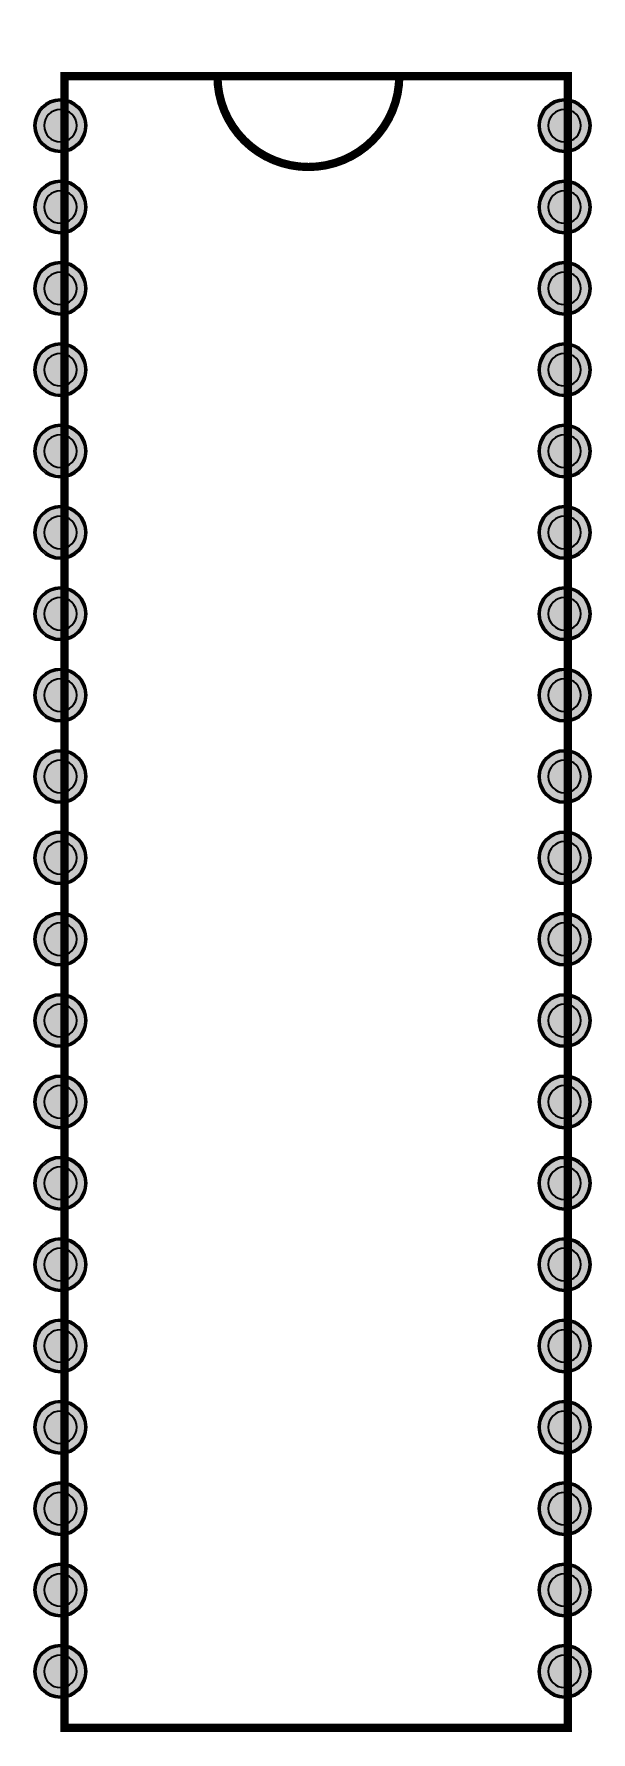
# Model space of a CAD drawing. Header units: millimetres. Extents: x -0.8 to 16.3, y -51 to 1.2.
import ezdxf

# ---------------------------------------------------------------- set-up
doc = ezdxf.new("R2010")
doc.units = ezdxf.units.MM
doc.header["$MEASUREMENT"] = 0
for name, color, linetype, true_color in [('Bottom-Layer', 7, 'Continuous', 0x0000ff), ('Bottom-Paste-Mask-Layer', 7, 'Continuous', 0x800000), ('Bottom-Solder-Mask-Layer', 7, 'Continuous', 0xaa00ff), ('Hole-Layer', 7, 'Continuous', 0x222222), ('Multi-Layer', 7, 'Continuous', 0xc0c0c0), ('Top-Layer', 7, 'Continuous', 0xff0000), ('Top-Paste-Mask-Layer', 7, 'Continuous', 0x808080), ('Top-Silkscreen-Layer', 7, 'Continuous', 0xffcc00), ('Top-Solder-Mask-Layer', 7, 'Continuous', 0x800080)]:
    doc.layers.add(name, color=color, linetype=linetype, true_color=true_color)

msp = doc.modelspace()

# ---------------------------------------------------------------- hatches: boundary and pattern name
at = {"layer": 'Bottom-Layer'}
for points in [[(-0.762, -1.651, 1), (0.762, -1.651, 1)], [(14.732, -1.651, 1), (16.256, -1.651, 1)], [(-0.762, -4.151, 1), (0.762, -4.151, 1)], [(14.732, -4.151, 1), (16.256, -4.151, 1)], [(-0.762, -6.651, 1), (0.762, -6.651, 1)], [(14.732, -6.651, 1), (16.256, -6.651, 1)], [(-0.762, -9.151, 1), (0.762, -9.151, 1)], [(14.732, -9.151, 1), (16.256, -9.151, 1)], [(-0.762, -11.651, 1), (0.762, -11.651, 1)], [(14.732, -11.651, 1), (16.256, -11.651, 1)], [(-0.762, -14.151, 1), (0.762, -14.151, 1)], [(14.732, -14.151, 1), (16.256, -14.151, 1)], [(-0.762, -16.651, 1), (0.762, -16.651, 1)], [(14.732, -16.651, 1), (16.256, -16.651, 1)], [(-0.762, -19.151, 1), (0.762, -19.151, 1)], [(14.732, -19.151, 1), (16.256, -19.151, 1)], [(-0.762, -21.651, 1), (0.762, -21.651, 1)], [(14.732, -21.651, 1), (16.256, -21.651, 1)], [(-0.762, -24.151, 1), (0.762, -24.151, 1)], [(14.732, -24.151, 1), (16.256, -24.151, 1)], [(-0.762, -26.651, 1), (0.762, -26.651, 1)], [(14.732, -26.651, 1), (16.256, -26.651, 1)], [(-0.762, -29.151, 1), (0.762, -29.151, 1)], [(14.732, -29.151, 1), (16.256, -29.151, 1)], [(-0.762, -31.651, 1), (0.762, -31.651, 1)], [(14.732, -31.651, 1), (16.256, -31.651, 1)], [(-0.762, -34.151, 1), (0.762, -34.151, 1)], [(14.732, -34.151, 1), (16.256, -34.151, 1)], [(-0.762, -36.651, 1), (0.762, -36.651, 1)], [(14.732, -36.651, 1), (16.256, -36.651, 1)], [(-0.762, -39.151, 1), (0.762, -39.151, 1)], [(14.732, -39.151, 1), (16.256, -39.151, 1)], [(-0.762, -41.651, 1), (0.762, -41.651, 1)], [(14.732, -41.651, 1), (16.256, -41.651, 1)], [(-0.762, -44.151, 1), (0.762, -44.151, 1)], [(14.732, -44.151, 1), (16.256, -44.151, 1)], [(-0.762, -46.651, 1), (0.762, -46.651, 1)], [(14.732, -46.651, 1), (16.256, -46.651, 1)], [(-0.762, -49.151, 1), (0.762, -49.151, 1)], [(14.732, -49.151, 1), (16.256, -49.151, 1)]]:
    msp.add_hatch(color=256, dxfattribs=at).paths.add_polyline_path(points)
at = {"layer": 'Bottom-Paste-Mask-Layer'}
for points in [[(-0.762, -1.651, 1), (0.762, -1.651, 1)], [(14.732, -1.651, 1), (16.256, -1.651, 1)], [(-0.762, -4.151, 1), (0.762, -4.151, 1)], [(14.732, -4.151, 1), (16.256, -4.151, 1)], [(-0.762, -6.651, 1), (0.762, -6.651, 1)], [(14.732, -6.651, 1), (16.256, -6.651, 1)], [(-0.762, -9.151, 1), (0.762, -9.151, 1)], [(14.732, -9.151, 1), (16.256, -9.151, 1)], [(-0.762, -11.651, 1), (0.762, -11.651, 1)], [(14.732, -11.651, 1), (16.256, -11.651, 1)], [(-0.762, -14.151, 1), (0.762, -14.151, 1)], [(14.732, -14.151, 1), (16.256, -14.151, 1)], [(-0.762, -16.651, 1), (0.762, -16.651, 1)], [(14.732, -16.651, 1), (16.256, -16.651, 1)], [(-0.762, -19.151, 1), (0.762, -19.151, 1)], [(14.732, -19.151, 1), (16.256, -19.151, 1)], [(-0.762, -21.651, 1), (0.762, -21.651, 1)], [(14.732, -21.651, 1), (16.256, -21.651, 1)], [(-0.762, -24.151, 1), (0.762, -24.151, 1)], [(14.732, -24.151, 1), (16.256, -24.151, 1)], [(-0.762, -26.651, 1), (0.762, -26.651, 1)], [(14.732, -26.651, 1), (16.256, -26.651, 1)], [(-0.762, -29.151, 1), (0.762, -29.151, 1)], [(14.732, -29.151, 1), (16.256, -29.151, 1)], [(-0.762, -31.651, 1), (0.762, -31.651, 1)], [(14.732, -31.651, 1), (16.256, -31.651, 1)], [(-0.762, -34.151, 1), (0.762, -34.151, 1)], [(14.732, -34.151, 1), (16.256, -34.151, 1)], [(-0.762, -36.651, 1), (0.762, -36.651, 1)], [(14.732, -36.651, 1), (16.256, -36.651, 1)], [(-0.762, -39.151, 1), (0.762, -39.151, 1)], [(14.732, -39.151, 1), (16.256, -39.151, 1)], [(-0.762, -41.651, 1), (0.762, -41.651, 1)], [(14.732, -41.651, 1), (16.256, -41.651, 1)], [(-0.762, -44.151, 1), (0.762, -44.151, 1)], [(14.732, -44.151, 1), (16.256, -44.151, 1)], [(-0.762, -46.651, 1), (0.762, -46.651, 1)], [(14.732, -46.651, 1), (16.256, -46.651, 1)], [(-0.762, -49.151, 1), (0.762, -49.151, 1)], [(14.732, -49.151, 1), (16.256, -49.151, 1)]]:
    msp.add_hatch(color=256, dxfattribs=at).paths.add_polyline_path(points)
at = {"layer": 'Bottom-Solder-Mask-Layer'}
for points in [[(-0.813, -1.651, 1), (0.813, -1.651, 1)], [(14.681, -1.651, 1), (16.307, -1.651, 1)], [(-0.813, -4.151, 1), (0.813, -4.151, 1)], [(14.681, -4.151, 1), (16.307, -4.151, 1)], [(-0.813, -6.651, 1), (0.813, -6.651, 1)], [(14.681, -6.651, 1), (16.307, -6.651, 1)], [(-0.813, -9.151, 1), (0.813, -9.151, 1)], [(14.681, -9.151, 1), (16.307, -9.151, 1)], [(-0.813, -11.651, 1), (0.813, -11.651, 1)], [(14.681, -11.651, 1), (16.307, -11.651, 1)], [(-0.813, -14.151, 1), (0.813, -14.151, 1)], [(14.681, -14.151, 1), (16.307, -14.151, 1)], [(-0.813, -16.651, 1), (0.813, -16.651, 1)], [(14.681, -16.651, 1), (16.307, -16.651, 1)], [(-0.813, -19.151, 1), (0.813, -19.151, 1)], [(14.681, -19.151, 1), (16.307, -19.151, 1)], [(-0.813, -21.651, 1), (0.813, -21.651, 1)], [(14.681, -21.651, 1), (16.307, -21.651, 1)], [(-0.813, -24.151, 1), (0.813, -24.151, 1)], [(14.681, -24.151, 1), (16.307, -24.151, 1)], [(-0.813, -26.651, 1), (0.813, -26.651, 1)], [(14.681, -26.651, 1), (16.307, -26.651, 1)], [(-0.813, -29.151, 1), (0.813, -29.151, 1)], [(14.681, -29.151, 1), (16.307, -29.151, 1)], [(-0.813, -31.651, 1), (0.813, -31.651, 1)], [(14.681, -31.651, 1), (16.307, -31.651, 1)], [(-0.813, -34.151, 1), (0.813, -34.151, 1)], [(14.681, -34.151, 1), (16.307, -34.151, 1)], [(-0.813, -36.651, 1), (0.813, -36.651, 1)], [(14.681, -36.651, 1), (16.307, -36.651, 1)], [(-0.813, -39.151, 1), (0.813, -39.151, 1)], [(14.681, -39.151, 1), (16.307, -39.151, 1)], [(-0.813, -41.651, 1), (0.813, -41.651, 1)], [(14.681, -41.651, 1), (16.307, -41.651, 1)], [(-0.813, -44.151, 1), (0.813, -44.151, 1)], [(14.681, -44.151, 1), (16.307, -44.151, 1)], [(-0.813, -46.651, 1), (0.813, -46.651, 1)], [(14.681, -46.651, 1), (16.307, -46.651, 1)], [(-0.813, -49.151, 1), (0.813, -49.151, 1)], [(14.681, -49.151, 1), (16.307, -49.151, 1)]]:
    msp.add_hatch(color=256, dxfattribs=at).paths.add_polyline_path(points)
at = {"layer": 'Hole-Layer'}
for points in [[(-0.5, -1.651, 1), (0.5, -1.651, 1)], [(14.994, -1.651, 1), (15.994, -1.651, 1)], [(-0.5, -4.151, 1), (0.5, -4.151, 1)], [(14.994, -4.151, 1), (15.994, -4.151, 1)], [(-0.5, -6.651, 1), (0.5, -6.651, 1)], [(14.994, -6.651, 1), (15.994, -6.651, 1)], [(-0.5, -9.151, 1), (0.5, -9.151, 1)], [(14.994, -9.151, 1), (15.994, -9.151, 1)], [(-0.5, -11.651, 1), (0.5, -11.651, 1)], [(14.994, -11.651, 1), (15.994, -11.651, 1)], [(-0.5, -14.151, 1), (0.5, -14.151, 1)], [(14.994, -14.151, 1), (15.994, -14.151, 1)], [(-0.5, -16.651, 1), (0.5, -16.651, 1)], [(14.994, -16.651, 1), (15.994, -16.651, 1)], [(-0.5, -19.151, 1), (0.5, -19.151, 1)], [(14.994, -19.151, 1), (15.994, -19.151, 1)], [(-0.5, -21.651, 1), (0.5, -21.651, 1)], [(14.994, -21.651, 1), (15.994, -21.651, 1)], [(-0.5, -24.151, 1), (0.5, -24.151, 1)], [(14.994, -24.151, 1), (15.994, -24.151, 1)], [(-0.5, -26.651, 1), (0.5, -26.651, 1)], [(14.994, -26.651, 1), (15.994, -26.651, 1)], [(-0.5, -29.151, 1), (0.5, -29.151, 1)], [(14.994, -29.151, 1), (15.994, -29.151, 1)], [(-0.5, -31.651, 1), (0.5, -31.651, 1)], [(14.994, -31.651, 1), (15.994, -31.651, 1)], [(-0.5, -34.151, 1), (0.5, -34.151, 1)], [(14.994, -34.151, 1), (15.994, -34.151, 1)], [(-0.5, -36.651, 1), (0.5, -36.651, 1)], [(14.994, -36.651, 1), (15.994, -36.651, 1)], [(-0.5, -39.151, 1), (0.5, -39.151, 1)], [(14.994, -39.151, 1), (15.994, -39.151, 1)], [(-0.5, -41.651, 1), (0.5, -41.651, 1)], [(14.994, -41.651, 1), (15.994, -41.651, 1)], [(-0.5, -44.151, 1), (0.5, -44.151, 1)], [(14.994, -44.151, 1), (15.994, -44.151, 1)], [(-0.5, -46.651, 1), (0.5, -46.651, 1)], [(14.994, -46.651, 1), (15.994, -46.651, 1)], [(-0.5, -49.151, 1), (0.5, -49.151, 1)], [(14.994, -49.151, 1), (15.994, -49.151, 1)]]:
    msp.add_hatch(color=256, dxfattribs=at).paths.add_polyline_path(points)
at = {"layer": 'Multi-Layer'}
for points in [[(-0.762, -1.651, 1), (0.762, -1.651, 1)], [(-0.762, -1.651, 1), (0.762, -1.651, 1)], [(-0.762, -1.651, 1), (0.762, -1.651, 1)], [(14.732, -1.651, 1), (16.256, -1.651, 1)], [(14.732, -1.651, 1), (16.256, -1.651, 1)], [(14.732, -1.651, 1), (16.256, -1.651, 1)], [(-0.762, -4.151, 1), (0.762, -4.151, 1)], [(-0.762, -4.151, 1), (0.762, -4.151, 1)], [(-0.762, -4.151, 1), (0.762, -4.151, 1)], [(14.732, -4.151, 1), (16.256, -4.151, 1)], [(14.732, -4.151, 1), (16.256, -4.151, 1)], [(14.732, -4.151, 1), (16.256, -4.151, 1)], [(-0.762, -6.651, 1), (0.762, -6.651, 1)], [(-0.762, -6.651, 1), (0.762, -6.651, 1)], [(-0.762, -6.651, 1), (0.762, -6.651, 1)], [(14.732, -6.651, 1), (16.256, -6.651, 1)], [(14.732, -6.651, 1), (16.256, -6.651, 1)], [(14.732, -6.651, 1), (16.256, -6.651, 1)], [(-0.762, -9.151, 1), (0.762, -9.151, 1)], [(-0.762, -9.151, 1), (0.762, -9.151, 1)], [(-0.762, -9.151, 1), (0.762, -9.151, 1)], [(14.732, -9.151, 1), (16.256, -9.151, 1)], [(14.732, -9.151, 1), (16.256, -9.151, 1)], [(14.732, -9.151, 1), (16.256, -9.151, 1)], [(-0.762, -11.651, 1), (0.762, -11.651, 1)], [(-0.762, -11.651, 1), (0.762, -11.651, 1)], [(-0.762, -11.651, 1), (0.762, -11.651, 1)], [(14.732, -11.651, 1), (16.256, -11.651, 1)], [(14.732, -11.651, 1), (16.256, -11.651, 1)], [(14.732, -11.651, 1), (16.256, -11.651, 1)], [(-0.762, -14.151, 1), (0.762, -14.151, 1)], [(-0.762, -14.151, 1), (0.762, -14.151, 1)], [(-0.762, -14.151, 1), (0.762, -14.151, 1)], [(14.732, -14.151, 1), (16.256, -14.151, 1)], [(14.732, -14.151, 1), (16.256, -14.151, 1)], [(14.732, -14.151, 1), (16.256, -14.151, 1)], [(-0.762, -16.651, 1), (0.762, -16.651, 1)], [(-0.762, -16.651, 1), (0.762, -16.651, 1)], [(-0.762, -16.651, 1), (0.762, -16.651, 1)], [(14.732, -16.651, 1), (16.256, -16.651, 1)], [(14.732, -16.651, 1), (16.256, -16.651, 1)], [(14.732, -16.651, 1), (16.256, -16.651, 1)], [(-0.762, -19.151, 1), (0.762, -19.151, 1)], [(-0.762, -19.151, 1), (0.762, -19.151, 1)], [(-0.762, -19.151, 1), (0.762, -19.151, 1)], [(14.732, -19.151, 1), (16.256, -19.151, 1)], [(14.732, -19.151, 1), (16.256, -19.151, 1)], [(14.732, -19.151, 1), (16.256, -19.151, 1)], [(-0.762, -21.651, 1), (0.762, -21.651, 1)], [(-0.762, -21.651, 1), (0.762, -21.651, 1)], [(-0.762, -21.651, 1), (0.762, -21.651, 1)], [(14.732, -21.651, 1), (16.256, -21.651, 1)], [(14.732, -21.651, 1), (16.256, -21.651, 1)], [(14.732, -21.651, 1), (16.256, -21.651, 1)], [(-0.762, -24.151, 1), (0.762, -24.151, 1)], [(-0.762, -24.151, 1), (0.762, -24.151, 1)], [(-0.762, -24.151, 1), (0.762, -24.151, 1)], [(14.732, -24.151, 1), (16.256, -24.151, 1)], [(14.732, -24.151, 1), (16.256, -24.151, 1)], [(14.732, -24.151, 1), (16.256, -24.151, 1)], [(-0.762, -26.651, 1), (0.762, -26.651, 1)], [(-0.762, -26.651, 1), (0.762, -26.651, 1)], [(-0.762, -26.651, 1), (0.762, -26.651, 1)], [(14.732, -26.651, 1), (16.256, -26.651, 1)], [(14.732, -26.651, 1), (16.256, -26.651, 1)], [(14.732, -26.651, 1), (16.256, -26.651, 1)], [(-0.762, -29.151, 1), (0.762, -29.151, 1)], [(-0.762, -29.151, 1), (0.762, -29.151, 1)], [(-0.762, -29.151, 1), (0.762, -29.151, 1)], [(14.732, -29.151, 1), (16.256, -29.151, 1)], [(14.732, -29.151, 1), (16.256, -29.151, 1)], [(14.732, -29.151, 1), (16.256, -29.151, 1)], [(-0.762, -31.651, 1), (0.762, -31.651, 1)], [(-0.762, -31.651, 1), (0.762, -31.651, 1)], [(-0.762, -31.651, 1), (0.762, -31.651, 1)], [(14.732, -31.651, 1), (16.256, -31.651, 1)], [(14.732, -31.651, 1), (16.256, -31.651, 1)], [(14.732, -31.651, 1), (16.256, -31.651, 1)], [(-0.762, -34.151, 1), (0.762, -34.151, 1)], [(-0.762, -34.151, 1), (0.762, -34.151, 1)], [(-0.762, -34.151, 1), (0.762, -34.151, 1)], [(14.732, -34.151, 1), (16.256, -34.151, 1)], [(14.732, -34.151, 1), (16.256, -34.151, 1)], [(14.732, -34.151, 1), (16.256, -34.151, 1)], [(-0.762, -36.651, 1), (0.762, -36.651, 1)], [(-0.762, -36.651, 1), (0.762, -36.651, 1)], [(-0.762, -36.651, 1), (0.762, -36.651, 1)], [(14.732, -36.651, 1), (16.256, -36.651, 1)], [(14.732, -36.651, 1), (16.256, -36.651, 1)], [(14.732, -36.651, 1), (16.256, -36.651, 1)], [(-0.762, -39.151, 1), (0.762, -39.151, 1)], [(-0.762, -39.151, 1), (0.762, -39.151, 1)], [(-0.762, -39.151, 1), (0.762, -39.151, 1)], [(14.732, -39.151, 1), (16.256, -39.151, 1)], [(14.732, -39.151, 1), (16.256, -39.151, 1)], [(14.732, -39.151, 1), (16.256, -39.151, 1)], [(-0.762, -41.651, 1), (0.762, -41.651, 1)], [(-0.762, -41.651, 1), (0.762, -41.651, 1)], [(-0.762, -41.651, 1), (0.762, -41.651, 1)], [(14.732, -41.651, 1), (16.256, -41.651, 1)], [(14.732, -41.651, 1), (16.256, -41.651, 1)], [(14.732, -41.651, 1), (16.256, -41.651, 1)], [(-0.762, -44.151, 1), (0.762, -44.151, 1)], [(-0.762, -44.151, 1), (0.762, -44.151, 1)], [(-0.762, -44.151, 1), (0.762, -44.151, 1)], [(14.732, -44.151, 1), (16.256, -44.151, 1)], [(14.732, -44.151, 1), (16.256, -44.151, 1)], [(14.732, -44.151, 1), (16.256, -44.151, 1)], [(-0.762, -46.651, 1), (0.762, -46.651, 1)], [(-0.762, -46.651, 1), (0.762, -46.651, 1)], [(-0.762, -46.651, 1), (0.762, -46.651, 1)], [(14.732, -46.651, 1), (16.256, -46.651, 1)], [(14.732, -46.651, 1), (16.256, -46.651, 1)], [(14.732, -46.651, 1), (16.256, -46.651, 1)], [(-0.762, -49.151, 1), (0.762, -49.151, 1)], [(-0.762, -49.151, 1), (0.762, -49.151, 1)], [(-0.762, -49.151, 1), (0.762, -49.151, 1)], [(14.732, -49.151, 1), (16.256, -49.151, 1)], [(14.732, -49.151, 1), (16.256, -49.151, 1)], [(14.732, -49.151, 1), (16.256, -49.151, 1)]]:
    msp.add_hatch(color=256, dxfattribs=at).paths.add_polyline_path(points)
at = {"layer": 'Top-Layer'}
for points in [[(-0.762, -1.651, 1), (0.762, -1.651, 1)], [(14.732, -1.651, 1), (16.256, -1.651, 1)], [(-0.762, -4.151, 1), (0.762, -4.151, 1)], [(14.732, -4.151, 1), (16.256, -4.151, 1)], [(-0.762, -6.651, 1), (0.762, -6.651, 1)], [(14.732, -6.651, 1), (16.256, -6.651, 1)], [(-0.762, -9.151, 1), (0.762, -9.151, 1)], [(14.732, -9.151, 1), (16.256, -9.151, 1)], [(-0.762, -11.651, 1), (0.762, -11.651, 1)], [(14.732, -11.651, 1), (16.256, -11.651, 1)], [(-0.762, -14.151, 1), (0.762, -14.151, 1)], [(14.732, -14.151, 1), (16.256, -14.151, 1)], [(-0.762, -16.651, 1), (0.762, -16.651, 1)], [(14.732, -16.651, 1), (16.256, -16.651, 1)], [(-0.762, -19.151, 1), (0.762, -19.151, 1)], [(14.732, -19.151, 1), (16.256, -19.151, 1)], [(-0.762, -21.651, 1), (0.762, -21.651, 1)], [(14.732, -21.651, 1), (16.256, -21.651, 1)], [(-0.762, -24.151, 1), (0.762, -24.151, 1)], [(14.732, -24.151, 1), (16.256, -24.151, 1)], [(-0.762, -26.651, 1), (0.762, -26.651, 1)], [(14.732, -26.651, 1), (16.256, -26.651, 1)], [(-0.762, -29.151, 1), (0.762, -29.151, 1)], [(14.732, -29.151, 1), (16.256, -29.151, 1)], [(-0.762, -31.651, 1), (0.762, -31.651, 1)], [(14.732, -31.651, 1), (16.256, -31.651, 1)], [(-0.762, -34.151, 1), (0.762, -34.151, 1)], [(14.732, -34.151, 1), (16.256, -34.151, 1)], [(-0.762, -36.651, 1), (0.762, -36.651, 1)], [(14.732, -36.651, 1), (16.256, -36.651, 1)], [(-0.762, -39.151, 1), (0.762, -39.151, 1)], [(14.732, -39.151, 1), (16.256, -39.151, 1)], [(-0.762, -41.651, 1), (0.762, -41.651, 1)], [(14.732, -41.651, 1), (16.256, -41.651, 1)], [(-0.762, -44.151, 1), (0.762, -44.151, 1)], [(14.732, -44.151, 1), (16.256, -44.151, 1)], [(-0.762, -46.651, 1), (0.762, -46.651, 1)], [(14.732, -46.651, 1), (16.256, -46.651, 1)], [(-0.762, -49.151, 1), (0.762, -49.151, 1)], [(14.732, -49.151, 1), (16.256, -49.151, 1)]]:
    msp.add_hatch(color=256, dxfattribs=at).paths.add_polyline_path(points)
at = {"layer": 'Top-Paste-Mask-Layer'}
for points in [[(-0.762, -1.651, 1), (0.762, -1.651, 1)], [(14.732, -1.651, 1), (16.256, -1.651, 1)], [(-0.762, -4.151, 1), (0.762, -4.151, 1)], [(14.732, -4.151, 1), (16.256, -4.151, 1)], [(-0.762, -6.651, 1), (0.762, -6.651, 1)], [(14.732, -6.651, 1), (16.256, -6.651, 1)], [(-0.762, -9.151, 1), (0.762, -9.151, 1)], [(14.732, -9.151, 1), (16.256, -9.151, 1)], [(-0.762, -11.651, 1), (0.762, -11.651, 1)], [(14.732, -11.651, 1), (16.256, -11.651, 1)], [(-0.762, -14.151, 1), (0.762, -14.151, 1)], [(14.732, -14.151, 1), (16.256, -14.151, 1)], [(-0.762, -16.651, 1), (0.762, -16.651, 1)], [(14.732, -16.651, 1), (16.256, -16.651, 1)], [(-0.762, -19.151, 1), (0.762, -19.151, 1)], [(14.732, -19.151, 1), (16.256, -19.151, 1)], [(-0.762, -21.651, 1), (0.762, -21.651, 1)], [(14.732, -21.651, 1), (16.256, -21.651, 1)], [(-0.762, -24.151, 1), (0.762, -24.151, 1)], [(14.732, -24.151, 1), (16.256, -24.151, 1)], [(-0.762, -26.651, 1), (0.762, -26.651, 1)], [(14.732, -26.651, 1), (16.256, -26.651, 1)], [(-0.762, -29.151, 1), (0.762, -29.151, 1)], [(14.732, -29.151, 1), (16.256, -29.151, 1)], [(-0.762, -31.651, 1), (0.762, -31.651, 1)], [(14.732, -31.651, 1), (16.256, -31.651, 1)], [(-0.762, -34.151, 1), (0.762, -34.151, 1)], [(14.732, -34.151, 1), (16.256, -34.151, 1)], [(-0.762, -36.651, 1), (0.762, -36.651, 1)], [(14.732, -36.651, 1), (16.256, -36.651, 1)], [(-0.762, -39.151, 1), (0.762, -39.151, 1)], [(14.732, -39.151, 1), (16.256, -39.151, 1)], [(-0.762, -41.651, 1), (0.762, -41.651, 1)], [(14.732, -41.651, 1), (16.256, -41.651, 1)], [(-0.762, -44.151, 1), (0.762, -44.151, 1)], [(14.732, -44.151, 1), (16.256, -44.151, 1)], [(-0.762, -46.651, 1), (0.762, -46.651, 1)], [(14.732, -46.651, 1), (16.256, -46.651, 1)], [(-0.762, -49.151, 1), (0.762, -49.151, 1)], [(14.732, -49.151, 1), (16.256, -49.151, 1)]]:
    msp.add_hatch(color=256, dxfattribs=at).paths.add_polyline_path(points)
at = {"layer": 'Top-Solder-Mask-Layer'}
for points in [[(-0.813, -1.651, 1), (0.813, -1.651, 1)], [(14.681, -1.651, 1), (16.307, -1.651, 1)], [(-0.813, -4.151, 1), (0.813, -4.151, 1)], [(14.681, -4.151, 1), (16.307, -4.151, 1)], [(-0.813, -6.651, 1), (0.813, -6.651, 1)], [(14.681, -6.651, 1), (16.307, -6.651, 1)], [(-0.813, -9.151, 1), (0.813, -9.151, 1)], [(14.681, -9.151, 1), (16.307, -9.151, 1)], [(-0.813, -11.651, 1), (0.813, -11.651, 1)], [(14.681, -11.651, 1), (16.307, -11.651, 1)], [(-0.813, -14.151, 1), (0.813, -14.151, 1)], [(14.681, -14.151, 1), (16.307, -14.151, 1)], [(-0.813, -16.651, 1), (0.813, -16.651, 1)], [(14.681, -16.651, 1), (16.307, -16.651, 1)], [(-0.813, -19.151, 1), (0.813, -19.151, 1)], [(14.681, -19.151, 1), (16.307, -19.151, 1)], [(-0.813, -21.651, 1), (0.813, -21.651, 1)], [(14.681, -21.651, 1), (16.307, -21.651, 1)], [(-0.813, -24.151, 1), (0.813, -24.151, 1)], [(14.681, -24.151, 1), (16.307, -24.151, 1)], [(-0.813, -26.651, 1), (0.813, -26.651, 1)], [(14.681, -26.651, 1), (16.307, -26.651, 1)], [(-0.813, -29.151, 1), (0.813, -29.151, 1)], [(14.681, -29.151, 1), (16.307, -29.151, 1)], [(-0.813, -31.651, 1), (0.813, -31.651, 1)], [(14.681, -31.651, 1), (16.307, -31.651, 1)], [(-0.813, -34.151, 1), (0.813, -34.151, 1)], [(14.681, -34.151, 1), (16.307, -34.151, 1)], [(-0.813, -36.651, 1), (0.813, -36.651, 1)], [(14.681, -36.651, 1), (16.307, -36.651, 1)], [(-0.813, -39.151, 1), (0.813, -39.151, 1)], [(14.681, -39.151, 1), (16.307, -39.151, 1)], [(-0.813, -41.651, 1), (0.813, -41.651, 1)], [(14.681, -41.651, 1), (16.307, -41.651, 1)], [(-0.813, -44.151, 1), (0.813, -44.151, 1)], [(14.681, -44.151, 1), (16.307, -44.151, 1)], [(-0.813, -46.651, 1), (0.813, -46.651, 1)], [(14.681, -46.651, 1), (16.307, -46.651, 1)], [(-0.813, -49.151, 1), (0.813, -49.151, 1)], [(14.681, -49.151, 1), (16.307, -49.151, 1)]]:
    msp.add_hatch(color=256, dxfattribs=at).paths.add_polyline_path(points)

# ---------------------------------------------------------------- linework, layer by layer
at = {"layer": 'Bottom-Layer'}
for points in [[(-0.762, -1.651, 1), (0.762, -1.651, 1)], [(14.732, -1.651, 1), (16.256, -1.651, 1)], [(-0.762, -4.151, 1), (0.762, -4.151, 1)], [(14.732, -4.151, 1), (16.256, -4.151, 1)], [(-0.762, -6.651, 1), (0.762, -6.651, 1)], [(14.732, -6.651, 1), (16.256, -6.651, 1)], [(-0.762, -9.151, 1), (0.762, -9.151, 1)], [(14.732, -9.151, 1), (16.256, -9.151, 1)], [(-0.762, -11.651, 1), (0.762, -11.651, 1)], [(14.732, -11.651, 1), (16.256, -11.651, 1)], [(-0.762, -14.151, 1), (0.762, -14.151, 1)], [(14.732, -14.151, 1), (16.256, -14.151, 1)], [(-0.762, -16.651, 1), (0.762, -16.651, 1)], [(14.732, -16.651, 1), (16.256, -16.651, 1)], [(-0.762, -19.151, 1), (0.762, -19.151, 1)], [(14.732, -19.151, 1), (16.256, -19.151, 1)], [(-0.762, -21.651, 1), (0.762, -21.651, 1)], [(14.732, -21.651, 1), (16.256, -21.651, 1)], [(-0.762, -24.151, 1), (0.762, -24.151, 1)], [(14.732, -24.151, 1), (16.256, -24.151, 1)], [(-0.762, -26.651, 1), (0.762, -26.651, 1)], [(14.732, -26.651, 1), (16.256, -26.651, 1)], [(-0.762, -29.151, 1), (0.762, -29.151, 1)], [(14.732, -29.151, 1), (16.256, -29.151, 1)], [(-0.762, -31.651, 1), (0.762, -31.651, 1)], [(14.732, -31.651, 1), (16.256, -31.651, 1)], [(-0.762, -34.151, 1), (0.762, -34.151, 1)], [(14.732, -34.151, 1), (16.256, -34.151, 1)], [(-0.762, -36.651, 1), (0.762, -36.651, 1)], [(14.732, -36.651, 1), (16.256, -36.651, 1)], [(-0.762, -39.151, 1), (0.762, -39.151, 1)], [(14.732, -39.151, 1), (16.256, -39.151, 1)], [(-0.762, -41.651, 1), (0.762, -41.651, 1)], [(14.732, -41.651, 1), (16.256, -41.651, 1)], [(-0.762, -44.151, 1), (0.762, -44.151, 1)], [(14.732, -44.151, 1), (16.256, -44.151, 1)], [(-0.762, -46.651, 1), (0.762, -46.651, 1)], [(14.732, -46.651, 1), (16.256, -46.651, 1)], [(-0.762, -49.151, 1), (0.762, -49.151, 1)], [(14.732, -49.151, 1), (16.256, -49.151, 1)]]:
    msp.add_lwpolyline(points, format="xyb", close=True, dxfattribs=at)
at = {"layer": 'Bottom-Paste-Mask-Layer'}
for points in [[(-0.762, -1.651, 1), (0.762, -1.651, 1)], [(14.732, -1.651, 1), (16.256, -1.651, 1)], [(-0.762, -4.151, 1), (0.762, -4.151, 1)], [(14.732, -4.151, 1), (16.256, -4.151, 1)], [(-0.762, -6.651, 1), (0.762, -6.651, 1)], [(14.732, -6.651, 1), (16.256, -6.651, 1)], [(-0.762, -9.151, 1), (0.762, -9.151, 1)], [(14.732, -9.151, 1), (16.256, -9.151, 1)], [(-0.762, -11.651, 1), (0.762, -11.651, 1)], [(14.732, -11.651, 1), (16.256, -11.651, 1)], [(-0.762, -14.151, 1), (0.762, -14.151, 1)], [(14.732, -14.151, 1), (16.256, -14.151, 1)], [(-0.762, -16.651, 1), (0.762, -16.651, 1)], [(14.732, -16.651, 1), (16.256, -16.651, 1)], [(-0.762, -19.151, 1), (0.762, -19.151, 1)], [(14.732, -19.151, 1), (16.256, -19.151, 1)], [(-0.762, -21.651, 1), (0.762, -21.651, 1)], [(14.732, -21.651, 1), (16.256, -21.651, 1)], [(-0.762, -24.151, 1), (0.762, -24.151, 1)], [(14.732, -24.151, 1), (16.256, -24.151, 1)], [(-0.762, -26.651, 1), (0.762, -26.651, 1)], [(14.732, -26.651, 1), (16.256, -26.651, 1)], [(-0.762, -29.151, 1), (0.762, -29.151, 1)], [(14.732, -29.151, 1), (16.256, -29.151, 1)], [(-0.762, -31.651, 1), (0.762, -31.651, 1)], [(14.732, -31.651, 1), (16.256, -31.651, 1)], [(-0.762, -34.151, 1), (0.762, -34.151, 1)], [(14.732, -34.151, 1), (16.256, -34.151, 1)], [(-0.762, -36.651, 1), (0.762, -36.651, 1)], [(14.732, -36.651, 1), (16.256, -36.651, 1)], [(-0.762, -39.151, 1), (0.762, -39.151, 1)], [(14.732, -39.151, 1), (16.256, -39.151, 1)], [(-0.762, -41.651, 1), (0.762, -41.651, 1)], [(14.732, -41.651, 1), (16.256, -41.651, 1)], [(-0.762, -44.151, 1), (0.762, -44.151, 1)], [(14.732, -44.151, 1), (16.256, -44.151, 1)], [(-0.762, -46.651, 1), (0.762, -46.651, 1)], [(14.732, -46.651, 1), (16.256, -46.651, 1)], [(-0.762, -49.151, 1), (0.762, -49.151, 1)], [(14.732, -49.151, 1), (16.256, -49.151, 1)]]:
    msp.add_lwpolyline(points, format="xyb", close=True, dxfattribs=at)
at = {"layer": 'Bottom-Solder-Mask-Layer'}
for points in [[(-0.813, -1.651, 1), (0.813, -1.651, 1)], [(14.681, -1.651, 1), (16.307, -1.651, 1)], [(-0.813, -4.151, 1), (0.813, -4.151, 1)], [(14.681, -4.151, 1), (16.307, -4.151, 1)], [(-0.813, -6.651, 1), (0.813, -6.651, 1)], [(14.681, -6.651, 1), (16.307, -6.651, 1)], [(-0.813, -9.151, 1), (0.813, -9.151, 1)], [(14.681, -9.151, 1), (16.307, -9.151, 1)], [(-0.813, -11.651, 1), (0.813, -11.651, 1)], [(14.681, -11.651, 1), (16.307, -11.651, 1)], [(-0.813, -14.151, 1), (0.813, -14.151, 1)], [(14.681, -14.151, 1), (16.307, -14.151, 1)], [(-0.813, -16.651, 1), (0.813, -16.651, 1)], [(14.681, -16.651, 1), (16.307, -16.651, 1)], [(-0.813, -19.151, 1), (0.813, -19.151, 1)], [(14.681, -19.151, 1), (16.307, -19.151, 1)], [(-0.813, -21.651, 1), (0.813, -21.651, 1)], [(14.681, -21.651, 1), (16.307, -21.651, 1)], [(-0.813, -24.151, 1), (0.813, -24.151, 1)], [(14.681, -24.151, 1), (16.307, -24.151, 1)], [(-0.813, -26.651, 1), (0.813, -26.651, 1)], [(14.681, -26.651, 1), (16.307, -26.651, 1)], [(-0.813, -29.151, 1), (0.813, -29.151, 1)], [(14.681, -29.151, 1), (16.307, -29.151, 1)], [(-0.813, -31.651, 1), (0.813, -31.651, 1)], [(14.681, -31.651, 1), (16.307, -31.651, 1)], [(-0.813, -34.151, 1), (0.813, -34.151, 1)], [(14.681, -34.151, 1), (16.307, -34.151, 1)], [(-0.813, -36.651, 1), (0.813, -36.651, 1)], [(14.681, -36.651, 1), (16.307, -36.651, 1)], [(-0.813, -39.151, 1), (0.813, -39.151, 1)], [(14.681, -39.151, 1), (16.307, -39.151, 1)], [(-0.813, -41.651, 1), (0.813, -41.651, 1)], [(14.681, -41.651, 1), (16.307, -41.651, 1)], [(-0.813, -44.151, 1), (0.813, -44.151, 1)], [(14.681, -44.151, 1), (16.307, -44.151, 1)], [(-0.813, -46.651, 1), (0.813, -46.651, 1)], [(14.681, -46.651, 1), (16.307, -46.651, 1)], [(-0.813, -49.151, 1), (0.813, -49.151, 1)], [(14.681, -49.151, 1), (16.307, -49.151, 1)]]:
    msp.add_lwpolyline(points, format="xyb", close=True, dxfattribs=at)
at = {"layer": 'Hole-Layer'}
for points in [[(-0.5, -1.651, 1), (0.5, -1.651, 1)], [(14.994, -1.651, 1), (15.994, -1.651, 1)], [(-0.5, -4.151, 1), (0.5, -4.151, 1)], [(14.994, -4.151, 1), (15.994, -4.151, 1)], [(-0.5, -6.651, 1), (0.5, -6.651, 1)], [(14.994, -6.651, 1), (15.994, -6.651, 1)], [(-0.5, -9.151, 1), (0.5, -9.151, 1)], [(14.994, -9.151, 1), (15.994, -9.151, 1)], [(-0.5, -11.651, 1), (0.5, -11.651, 1)], [(14.994, -11.651, 1), (15.994, -11.651, 1)], [(-0.5, -14.151, 1), (0.5, -14.151, 1)], [(14.994, -14.151, 1), (15.994, -14.151, 1)], [(-0.5, -16.651, 1), (0.5, -16.651, 1)], [(14.994, -16.651, 1), (15.994, -16.651, 1)], [(-0.5, -19.151, 1), (0.5, -19.151, 1)], [(14.994, -19.151, 1), (15.994, -19.151, 1)], [(-0.5, -21.651, 1), (0.5, -21.651, 1)], [(14.994, -21.651, 1), (15.994, -21.651, 1)], [(-0.5, -24.151, 1), (0.5, -24.151, 1)], [(14.994, -24.151, 1), (15.994, -24.151, 1)], [(-0.5, -26.651, 1), (0.5, -26.651, 1)], [(14.994, -26.651, 1), (15.994, -26.651, 1)], [(-0.5, -29.151, 1), (0.5, -29.151, 1)], [(14.994, -29.151, 1), (15.994, -29.151, 1)], [(-0.5, -31.651, 1), (0.5, -31.651, 1)], [(14.994, -31.651, 1), (15.994, -31.651, 1)], [(-0.5, -34.151, 1), (0.5, -34.151, 1)], [(14.994, -34.151, 1), (15.994, -34.151, 1)], [(-0.5, -36.651, 1), (0.5, -36.651, 1)], [(14.994, -36.651, 1), (15.994, -36.651, 1)], [(-0.5, -39.151, 1), (0.5, -39.151, 1)], [(14.994, -39.151, 1), (15.994, -39.151, 1)], [(-0.5, -41.651, 1), (0.5, -41.651, 1)], [(14.994, -41.651, 1), (15.994, -41.651, 1)], [(-0.5, -44.151, 1), (0.5, -44.151, 1)], [(14.994, -44.151, 1), (15.994, -44.151, 1)], [(-0.5, -46.651, 1), (0.5, -46.651, 1)], [(14.994, -46.651, 1), (15.994, -46.651, 1)], [(-0.5, -49.151, 1), (0.5, -49.151, 1)], [(14.994, -49.151, 1), (15.994, -49.151, 1)]]:
    msp.add_lwpolyline(points, format="xyb", close=True, dxfattribs=at)
at = {"layer": 'Multi-Layer'}
for points in [[(-0.762, -1.651, 1), (0.762, -1.651, 1)], [(-0.762, -1.651, 1), (0.762, -1.651, 1)], [(-0.762, -1.651, 1), (0.762, -1.651, 1)], [(14.732, -1.651, 1), (16.256, -1.651, 1)], [(14.732, -1.651, 1), (16.256, -1.651, 1)], [(14.732, -1.651, 1), (16.256, -1.651, 1)], [(-0.762, -4.151, 1), (0.762, -4.151, 1)], [(-0.762, -4.151, 1), (0.762, -4.151, 1)], [(-0.762, -4.151, 1), (0.762, -4.151, 1)], [(14.732, -4.151, 1), (16.256, -4.151, 1)], [(14.732, -4.151, 1), (16.256, -4.151, 1)], [(14.732, -4.151, 1), (16.256, -4.151, 1)], [(-0.762, -6.651, 1), (0.762, -6.651, 1)], [(-0.762, -6.651, 1), (0.762, -6.651, 1)], [(-0.762, -6.651, 1), (0.762, -6.651, 1)], [(14.732, -6.651, 1), (16.256, -6.651, 1)], [(14.732, -6.651, 1), (16.256, -6.651, 1)], [(14.732, -6.651, 1), (16.256, -6.651, 1)], [(-0.762, -9.151, 1), (0.762, -9.151, 1)], [(-0.762, -9.151, 1), (0.762, -9.151, 1)], [(-0.762, -9.151, 1), (0.762, -9.151, 1)], [(14.732, -9.151, 1), (16.256, -9.151, 1)], [(14.732, -9.151, 1), (16.256, -9.151, 1)], [(14.732, -9.151, 1), (16.256, -9.151, 1)], [(-0.762, -11.651, 1), (0.762, -11.651, 1)], [(-0.762, -11.651, 1), (0.762, -11.651, 1)], [(-0.762, -11.651, 1), (0.762, -11.651, 1)], [(14.732, -11.651, 1), (16.256, -11.651, 1)], [(14.732, -11.651, 1), (16.256, -11.651, 1)], [(14.732, -11.651, 1), (16.256, -11.651, 1)], [(-0.762, -14.151, 1), (0.762, -14.151, 1)], [(-0.762, -14.151, 1), (0.762, -14.151, 1)], [(-0.762, -14.151, 1), (0.762, -14.151, 1)], [(14.732, -14.151, 1), (16.256, -14.151, 1)], [(14.732, -14.151, 1), (16.256, -14.151, 1)], [(14.732, -14.151, 1), (16.256, -14.151, 1)], [(-0.762, -16.651, 1), (0.762, -16.651, 1)], [(-0.762, -16.651, 1), (0.762, -16.651, 1)], [(-0.762, -16.651, 1), (0.762, -16.651, 1)], [(14.732, -16.651, 1), (16.256, -16.651, 1)], [(14.732, -16.651, 1), (16.256, -16.651, 1)], [(14.732, -16.651, 1), (16.256, -16.651, 1)], [(-0.762, -19.151, 1), (0.762, -19.151, 1)], [(-0.762, -19.151, 1), (0.762, -19.151, 1)], [(-0.762, -19.151, 1), (0.762, -19.151, 1)], [(14.732, -19.151, 1), (16.256, -19.151, 1)], [(14.732, -19.151, 1), (16.256, -19.151, 1)], [(14.732, -19.151, 1), (16.256, -19.151, 1)], [(-0.762, -21.651, 1), (0.762, -21.651, 1)], [(-0.762, -21.651, 1), (0.762, -21.651, 1)], [(-0.762, -21.651, 1), (0.762, -21.651, 1)], [(14.732, -21.651, 1), (16.256, -21.651, 1)], [(14.732, -21.651, 1), (16.256, -21.651, 1)], [(14.732, -21.651, 1), (16.256, -21.651, 1)], [(-0.762, -24.151, 1), (0.762, -24.151, 1)], [(-0.762, -24.151, 1), (0.762, -24.151, 1)], [(-0.762, -24.151, 1), (0.762, -24.151, 1)], [(14.732, -24.151, 1), (16.256, -24.151, 1)], [(14.732, -24.151, 1), (16.256, -24.151, 1)], [(14.732, -24.151, 1), (16.256, -24.151, 1)], [(-0.762, -26.651, 1), (0.762, -26.651, 1)], [(-0.762, -26.651, 1), (0.762, -26.651, 1)], [(-0.762, -26.651, 1), (0.762, -26.651, 1)], [(14.732, -26.651, 1), (16.256, -26.651, 1)], [(14.732, -26.651, 1), (16.256, -26.651, 1)], [(14.732, -26.651, 1), (16.256, -26.651, 1)], [(-0.762, -29.151, 1), (0.762, -29.151, 1)], [(-0.762, -29.151, 1), (0.762, -29.151, 1)], [(-0.762, -29.151, 1), (0.762, -29.151, 1)], [(14.732, -29.151, 1), (16.256, -29.151, 1)], [(14.732, -29.151, 1), (16.256, -29.151, 1)], [(14.732, -29.151, 1), (16.256, -29.151, 1)], [(-0.762, -31.651, 1), (0.762, -31.651, 1)], [(-0.762, -31.651, 1), (0.762, -31.651, 1)], [(-0.762, -31.651, 1), (0.762, -31.651, 1)], [(14.732, -31.651, 1), (16.256, -31.651, 1)], [(14.732, -31.651, 1), (16.256, -31.651, 1)], [(14.732, -31.651, 1), (16.256, -31.651, 1)], [(-0.762, -34.151, 1), (0.762, -34.151, 1)], [(-0.762, -34.151, 1), (0.762, -34.151, 1)], [(-0.762, -34.151, 1), (0.762, -34.151, 1)], [(14.732, -34.151, 1), (16.256, -34.151, 1)], [(14.732, -34.151, 1), (16.256, -34.151, 1)], [(14.732, -34.151, 1), (16.256, -34.151, 1)], [(-0.762, -36.651, 1), (0.762, -36.651, 1)], [(-0.762, -36.651, 1), (0.762, -36.651, 1)], [(-0.762, -36.651, 1), (0.762, -36.651, 1)], [(14.732, -36.651, 1), (16.256, -36.651, 1)], [(14.732, -36.651, 1), (16.256, -36.651, 1)], [(14.732, -36.651, 1), (16.256, -36.651, 1)], [(-0.762, -39.151, 1), (0.762, -39.151, 1)], [(-0.762, -39.151, 1), (0.762, -39.151, 1)], [(-0.762, -39.151, 1), (0.762, -39.151, 1)], [(14.732, -39.151, 1), (16.256, -39.151, 1)], [(14.732, -39.151, 1), (16.256, -39.151, 1)], [(14.732, -39.151, 1), (16.256, -39.151, 1)], [(-0.762, -41.651, 1), (0.762, -41.651, 1)], [(-0.762, -41.651, 1), (0.762, -41.651, 1)], [(-0.762, -41.651, 1), (0.762, -41.651, 1)], [(14.732, -41.651, 1), (16.256, -41.651, 1)], [(14.732, -41.651, 1), (16.256, -41.651, 1)], [(14.732, -41.651, 1), (16.256, -41.651, 1)], [(-0.762, -44.151, 1), (0.762, -44.151, 1)], [(-0.762, -44.151, 1), (0.762, -44.151, 1)], [(-0.762, -44.151, 1), (0.762, -44.151, 1)], [(14.732, -44.151, 1), (16.256, -44.151, 1)], [(14.732, -44.151, 1), (16.256, -44.151, 1)], [(14.732, -44.151, 1), (16.256, -44.151, 1)], [(-0.762, -46.651, 1), (0.762, -46.651, 1)], [(-0.762, -46.651, 1), (0.762, -46.651, 1)], [(-0.762, -46.651, 1), (0.762, -46.651, 1)], [(14.732, -46.651, 1), (16.256, -46.651, 1)], [(14.732, -46.651, 1), (16.256, -46.651, 1)], [(14.732, -46.651, 1), (16.256, -46.651, 1)], [(-0.762, -49.151, 1), (0.762, -49.151, 1)], [(-0.762, -49.151, 1), (0.762, -49.151, 1)], [(-0.762, -49.151, 1), (0.762, -49.151, 1)], [(14.732, -49.151, 1), (16.256, -49.151, 1)], [(14.732, -49.151, 1), (16.256, -49.151, 1)], [(14.732, -49.151, 1), (16.256, -49.151, 1)]]:
    msp.add_lwpolyline(points, format="xyb", close=True, dxfattribs=at)
at = {"layer": 'Top-Layer'}
for points in [[(-0.762, -1.651, 1), (0.762, -1.651, 1)], [(14.732, -1.651, 1), (16.256, -1.651, 1)], [(-0.762, -4.151, 1), (0.762, -4.151, 1)], [(14.732, -4.151, 1), (16.256, -4.151, 1)], [(-0.762, -6.651, 1), (0.762, -6.651, 1)], [(14.732, -6.651, 1), (16.256, -6.651, 1)], [(-0.762, -9.151, 1), (0.762, -9.151, 1)], [(14.732, -9.151, 1), (16.256, -9.151, 1)], [(-0.762, -11.651, 1), (0.762, -11.651, 1)], [(14.732, -11.651, 1), (16.256, -11.651, 1)], [(-0.762, -14.151, 1), (0.762, -14.151, 1)], [(14.732, -14.151, 1), (16.256, -14.151, 1)], [(-0.762, -16.651, 1), (0.762, -16.651, 1)], [(14.732, -16.651, 1), (16.256, -16.651, 1)], [(-0.762, -19.151, 1), (0.762, -19.151, 1)], [(14.732, -19.151, 1), (16.256, -19.151, 1)], [(-0.762, -21.651, 1), (0.762, -21.651, 1)], [(14.732, -21.651, 1), (16.256, -21.651, 1)], [(-0.762, -24.151, 1), (0.762, -24.151, 1)], [(14.732, -24.151, 1), (16.256, -24.151, 1)], [(-0.762, -26.651, 1), (0.762, -26.651, 1)], [(14.732, -26.651, 1), (16.256, -26.651, 1)], [(-0.762, -29.151, 1), (0.762, -29.151, 1)], [(14.732, -29.151, 1), (16.256, -29.151, 1)], [(-0.762, -31.651, 1), (0.762, -31.651, 1)], [(14.732, -31.651, 1), (16.256, -31.651, 1)], [(-0.762, -34.151, 1), (0.762, -34.151, 1)], [(14.732, -34.151, 1), (16.256, -34.151, 1)], [(-0.762, -36.651, 1), (0.762, -36.651, 1)], [(14.732, -36.651, 1), (16.256, -36.651, 1)], [(-0.762, -39.151, 1), (0.762, -39.151, 1)], [(14.732, -39.151, 1), (16.256, -39.151, 1)], [(-0.762, -41.651, 1), (0.762, -41.651, 1)], [(14.732, -41.651, 1), (16.256, -41.651, 1)], [(-0.762, -44.151, 1), (0.762, -44.151, 1)], [(14.732, -44.151, 1), (16.256, -44.151, 1)], [(-0.762, -46.651, 1), (0.762, -46.651, 1)], [(14.732, -46.651, 1), (16.256, -46.651, 1)], [(-0.762, -49.151, 1), (0.762, -49.151, 1)], [(14.732, -49.151, 1), (16.256, -49.151, 1)]]:
    msp.add_lwpolyline(points, format="xyb", close=True, dxfattribs=at)
at = {"layer": 'Top-Paste-Mask-Layer'}
for points in [[(-0.762, -1.651, 1), (0.762, -1.651, 1)], [(14.732, -1.651, 1), (16.256, -1.651, 1)], [(-0.762, -4.151, 1), (0.762, -4.151, 1)], [(14.732, -4.151, 1), (16.256, -4.151, 1)], [(-0.762, -6.651, 1), (0.762, -6.651, 1)], [(14.732, -6.651, 1), (16.256, -6.651, 1)], [(-0.762, -9.151, 1), (0.762, -9.151, 1)], [(14.732, -9.151, 1), (16.256, -9.151, 1)], [(-0.762, -11.651, 1), (0.762, -11.651, 1)], [(14.732, -11.651, 1), (16.256, -11.651, 1)], [(-0.762, -14.151, 1), (0.762, -14.151, 1)], [(14.732, -14.151, 1), (16.256, -14.151, 1)], [(-0.762, -16.651, 1), (0.762, -16.651, 1)], [(14.732, -16.651, 1), (16.256, -16.651, 1)], [(-0.762, -19.151, 1), (0.762, -19.151, 1)], [(14.732, -19.151, 1), (16.256, -19.151, 1)], [(-0.762, -21.651, 1), (0.762, -21.651, 1)], [(14.732, -21.651, 1), (16.256, -21.651, 1)], [(-0.762, -24.151, 1), (0.762, -24.151, 1)], [(14.732, -24.151, 1), (16.256, -24.151, 1)], [(-0.762, -26.651, 1), (0.762, -26.651, 1)], [(14.732, -26.651, 1), (16.256, -26.651, 1)], [(-0.762, -29.151, 1), (0.762, -29.151, 1)], [(14.732, -29.151, 1), (16.256, -29.151, 1)], [(-0.762, -31.651, 1), (0.762, -31.651, 1)], [(14.732, -31.651, 1), (16.256, -31.651, 1)], [(-0.762, -34.151, 1), (0.762, -34.151, 1)], [(14.732, -34.151, 1), (16.256, -34.151, 1)], [(-0.762, -36.651, 1), (0.762, -36.651, 1)], [(14.732, -36.651, 1), (16.256, -36.651, 1)], [(-0.762, -39.151, 1), (0.762, -39.151, 1)], [(14.732, -39.151, 1), (16.256, -39.151, 1)], [(-0.762, -41.651, 1), (0.762, -41.651, 1)], [(14.732, -41.651, 1), (16.256, -41.651, 1)], [(-0.762, -44.151, 1), (0.762, -44.151, 1)], [(14.732, -44.151, 1), (16.256, -44.151, 1)], [(-0.762, -46.651, 1), (0.762, -46.651, 1)], [(14.732, -46.651, 1), (16.256, -46.651, 1)], [(-0.762, -49.151, 1), (0.762, -49.151, 1)], [(14.732, -49.151, 1), (16.256, -49.151, 1)]]:
    msp.add_lwpolyline(points, format="xyb", close=True, dxfattribs=at)
at = {"layer": 'Top-Silkscreen-Layer', "const_width": 0.254}
msp.add_lwpolyline([(0.127, -50.889), (0.127, -0.127), (15.595, -0.127), (15.595, -50.889)], close=True, dxfattribs=at)
msp.add_lwpolyline([(0.127, -50.889), (0.127, -0.127), (15.595, -0.127), (15.595, -50.889)], close=True, dxfattribs=at)
msp.add_lwpolyline([(10.414, -0.127, -1), (4.826, -0.127)], format="xyb", close=True, dxfattribs=at)
msp.add_lwpolyline([(10.414, -0.127, -1), (4.826, -0.127)], format="xyb", close=True, dxfattribs=at)
at = {"layer": 'Top-Solder-Mask-Layer'}
for points in [[(-0.813, -1.651, 1), (0.813, -1.651, 1)], [(14.681, -1.651, 1), (16.307, -1.651, 1)], [(-0.813, -4.151, 1), (0.813, -4.151, 1)], [(14.681, -4.151, 1), (16.307, -4.151, 1)], [(-0.813, -6.651, 1), (0.813, -6.651, 1)], [(14.681, -6.651, 1), (16.307, -6.651, 1)], [(-0.813, -9.151, 1), (0.813, -9.151, 1)], [(14.681, -9.151, 1), (16.307, -9.151, 1)], [(-0.813, -11.651, 1), (0.813, -11.651, 1)], [(14.681, -11.651, 1), (16.307, -11.651, 1)], [(-0.813, -14.151, 1), (0.813, -14.151, 1)], [(14.681, -14.151, 1), (16.307, -14.151, 1)], [(-0.813, -16.651, 1), (0.813, -16.651, 1)], [(14.681, -16.651, 1), (16.307, -16.651, 1)], [(-0.813, -19.151, 1), (0.813, -19.151, 1)], [(14.681, -19.151, 1), (16.307, -19.151, 1)], [(-0.813, -21.651, 1), (0.813, -21.651, 1)], [(14.681, -21.651, 1), (16.307, -21.651, 1)], [(-0.813, -24.151, 1), (0.813, -24.151, 1)], [(14.681, -24.151, 1), (16.307, -24.151, 1)], [(-0.813, -26.651, 1), (0.813, -26.651, 1)], [(14.681, -26.651, 1), (16.307, -26.651, 1)], [(-0.813, -29.151, 1), (0.813, -29.151, 1)], [(14.681, -29.151, 1), (16.307, -29.151, 1)], [(-0.813, -31.651, 1), (0.813, -31.651, 1)], [(14.681, -31.651, 1), (16.307, -31.651, 1)], [(-0.813, -34.151, 1), (0.813, -34.151, 1)], [(14.681, -34.151, 1), (16.307, -34.151, 1)], [(-0.813, -36.651, 1), (0.813, -36.651, 1)], [(14.681, -36.651, 1), (16.307, -36.651, 1)], [(-0.813, -39.151, 1), (0.813, -39.151, 1)], [(14.681, -39.151, 1), (16.307, -39.151, 1)], [(-0.813, -41.651, 1), (0.813, -41.651, 1)], [(14.681, -41.651, 1), (16.307, -41.651, 1)], [(-0.813, -44.151, 1), (0.813, -44.151, 1)], [(14.681, -44.151, 1), (16.307, -44.151, 1)], [(-0.813, -46.651, 1), (0.813, -46.651, 1)], [(14.681, -46.651, 1), (16.307, -46.651, 1)], [(-0.813, -49.151, 1), (0.813, -49.151, 1)], [(14.681, -49.151, 1), (16.307, -49.151, 1)]]:
    msp.add_lwpolyline(points, format="xyb", close=True, dxfattribs=at)

doc.saveas('drawing.dxf')
